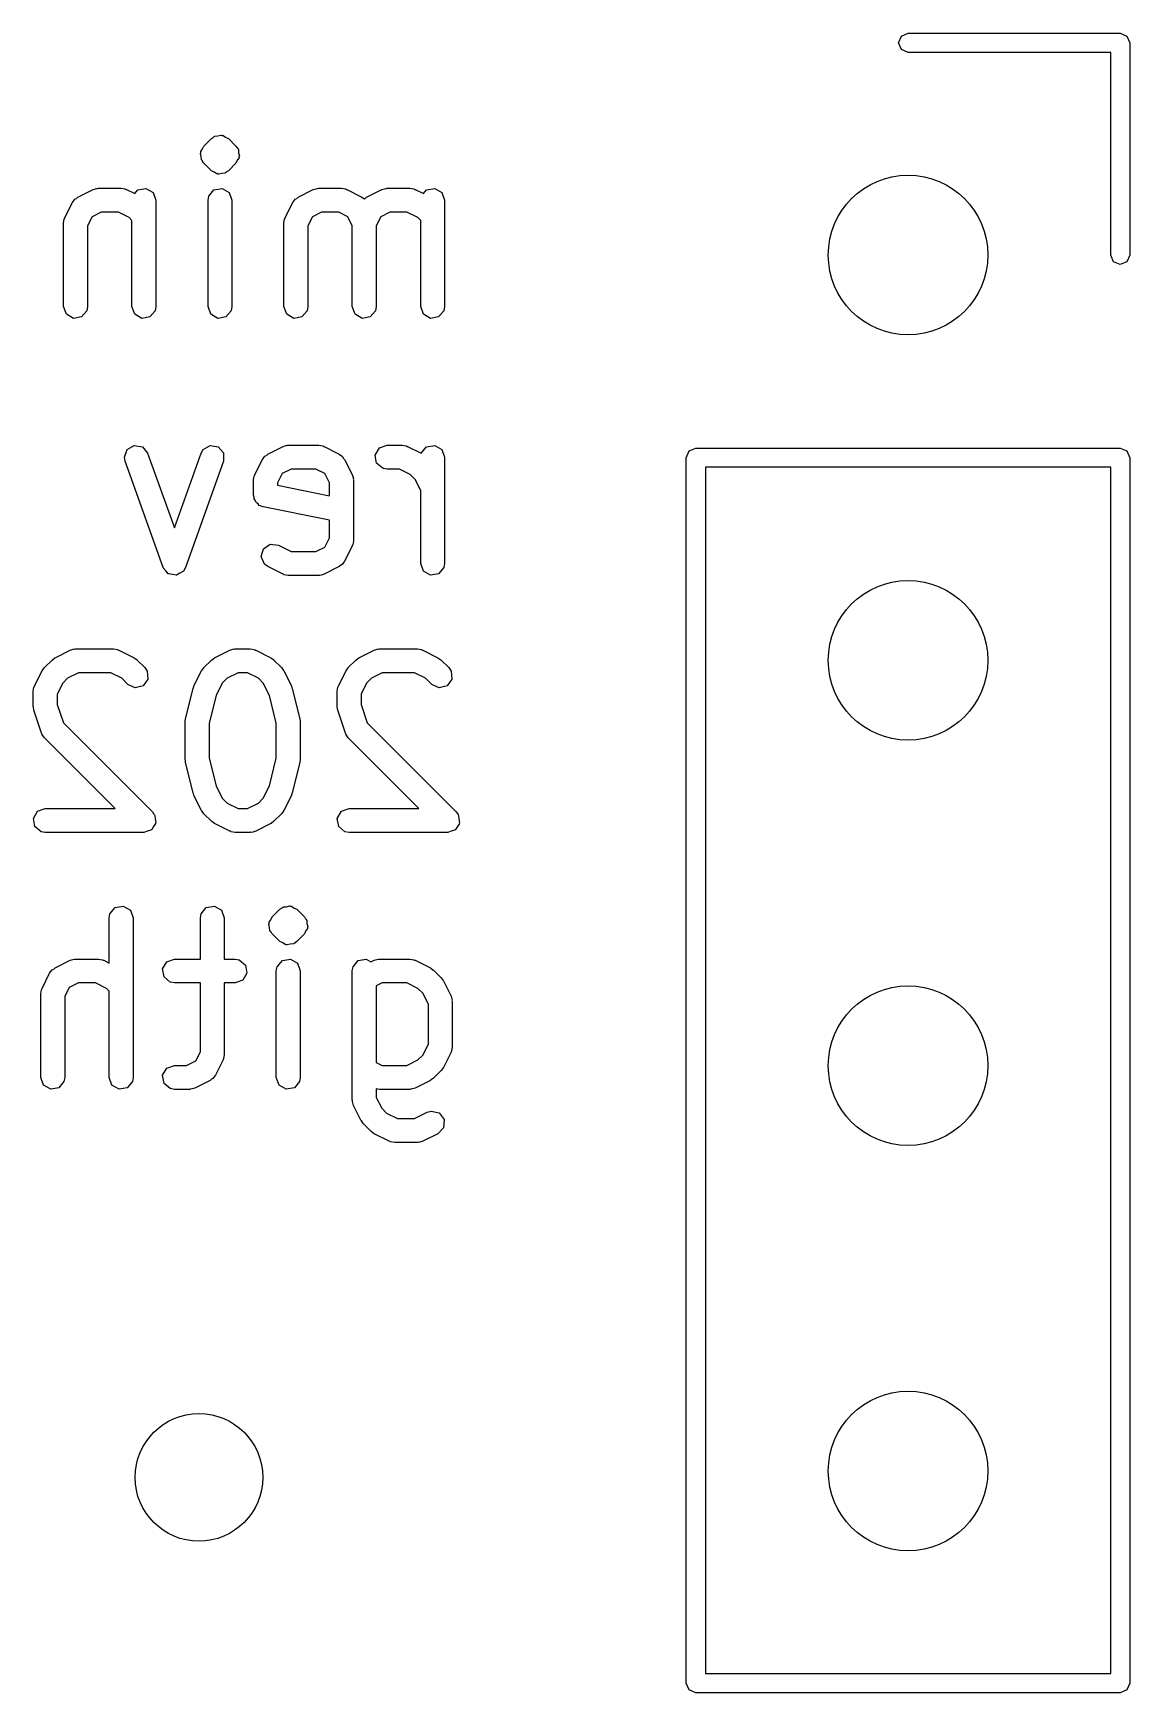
# Model space of a CAD drawing. Extents: x 121.2 to 177.3, y -123.3 to -74.8.
# Drawn here: x 170.41 to 177.28, y -85.21 to -74.81 of the extents above; entities that cross this region are included whole.
import ezdxf

# ---------------------------------------------------------------- set-up
doc = ezdxf.new("R2010")
doc.units = 0
doc.layers.add('BLACK', color=7, linetype='CONTINUOUS')

msp = doc.modelspace()

# ---------------------------------------------------------------- linework, layer by layer
at = {"layer": 'BLACK', "linetype": 'CONTINUOUS'}
for p, q in [((175.835, -74.87), (175.853, -74.8276)), ((175.853, -74.9124), (175.835, -74.87)), ((175.853, -74.8276), (175.895, -74.81)), ((175.895, -74.81), (177.225, -74.81)), ((177.225, -74.81), (177.267, -74.8276)), ((177.267, -74.8276), (177.285, -74.87)), ((177.285, -74.87), (177.285, -76.2)), ((175.895, -74.93), (175.853, -74.9124)), ((177.165, -74.93), (175.895, -74.93)), ((177.165, -76.2), (177.165, -74.93)), ((171.481, -75.518), (171.529, -75.4703)), ((171.529, -75.4703), (171.537, -75.4647)), ((171.537, -75.4647), (171.539, -75.4619)), ((171.539, -75.4619), (171.542, -75.4611)), ((171.542, -75.461), (171.544, -75.4584)), ((171.542, -75.4611), (171.542, -75.461)), ((171.544, -75.4584), (171.546, -75.4581)), ((171.546, -75.4581), (171.55, -75.4554)), ((171.55, -75.4554), (171.569, -75.4537)), ((171.569, -75.4537), (171.588, -75.4487)), ((171.588, -75.4487), (171.591, -75.4501)), ((171.591, -75.4501), (171.595, -75.4495)), ((171.595, -75.4495), (171.598, -75.4512)), ((171.598, -75.4512), (171.601, -75.4509)), ((171.601, -75.4509), (171.617, -75.4621)), ((171.617, -75.4621), (171.635, -75.4703)), ((171.635, -75.4703), (171.682, -75.518)), ((171.459, -75.5645), (171.462, -75.5583)), ((171.464, -75.5833), (171.459, -75.5645)), ((171.462, -75.5516), (171.473, -75.5356)), ((171.462, -75.5583), (171.462, -75.5516)), ((171.466, -75.6027), (171.464, -75.5833)), ((171.472, -75.6108), (171.466, -75.6027)), ((171.473, -75.5356), (171.481, -75.518)), ((171.682, -75.518), (171.688, -75.5261)), ((171.69, -75.6064), (171.682, -75.624)), ((171.688, -75.5261), (171.691, -75.528)), ((171.702, -75.5904), (171.69, -75.6064)), ((171.691, -75.528), (171.691, -75.5312)), ((171.691, -75.5312), (171.697, -75.5393)), ((171.697, -75.5393), (171.699, -75.5587)), ((171.699, -75.5587), (171.704, -75.5775)), ((171.704, -75.5775), (171.701, -75.5837)), ((171.701, -75.5837), (171.702, -75.5904)), ((171.473, -75.614), (171.472, -75.6108)), ((171.475, -75.6159), (171.473, -75.614)), ((171.481, -75.624), (171.475, -75.6159)), ((171.529, -75.6717), (171.481, -75.624)), ((171.546, -75.6799), (171.529, -75.6717)), ((171.562, -75.6911), (171.546, -75.6799)), ((171.566, -75.6908), (171.562, -75.6911)), ((171.569, -75.6925), (171.566, -75.6908)), ((171.572, -75.6919), (171.569, -75.6925)), ((171.575, -75.6933), (171.572, -75.6919)), ((171.594, -75.6883), (171.575, -75.6933)), ((171.613, -75.6866), (171.594, -75.6883)), ((171.617, -75.6839), (171.613, -75.6866)), ((171.619, -75.6836), (171.617, -75.6839)), ((171.621, -75.681), (171.619, -75.6836)), ((171.625, -75.6801), (171.621, -75.6809)), ((171.621, -75.6809), (171.621, -75.681)), ((171.627, -75.6773), (171.625, -75.6801)), ((171.635, -75.6717), (171.627, -75.6773)), ((171.682, -75.624), (171.635, -75.6717)), ((170.691, -75.8373), (170.786, -75.7896)), ((170.786, -75.7896), (170.811, -75.7822)), ((170.811, -75.7822), (170.815, -75.7832)), ((170.815, -75.7832), (170.82, -75.7817)), ((170.82, -75.7817), (170.963, -75.7817)), ((170.963, -75.7817), (170.988, -75.7862)), ((170.988, -75.7862), (170.992, -75.7891)), ((170.992, -75.7891), (170.996, -75.7896)), ((170.996, -75.7896), (171.048, -75.8156)), ((171.048, -75.8156), (171.068, -75.7918)), ((171.068, -75.7918), (171.118, -75.7829)), ((171.118, -75.7829), (171.163, -75.8085)), ((171.163, -75.8085), (171.18, -75.8567)), ((171.511, -75.8311), (171.544, -75.7918)), ((171.544, -75.7918), (171.595, -75.7829)), ((171.595, -75.7829), (171.639, -75.8085)), ((171.639, -75.8085), (171.657, -75.8567)), ((172.072, -75.8373), (172.167, -75.7896)), ((172.167, -75.7896), (172.192, -75.7822)), ((172.192, -75.7822), (172.196, -75.7832)), ((172.196, -75.7832), (172.201, -75.7817)), ((172.201, -75.7817), (172.343, -75.7817)), ((172.343, -75.7817), (172.369, -75.7862)), ((172.369, -75.7862), (172.373, -75.7891)), ((172.373, -75.7891), (172.377, -75.7896)), ((172.377, -75.7896), (172.472, -75.8373)), ((172.5, -75.8373), (172.596, -75.7896)), ((172.596, -75.7896), (172.621, -75.7822)), ((172.621, -75.7822), (172.625, -75.7832)), ((172.625, -75.7832), (172.629, -75.7817)), ((172.629, -75.7817), (172.772, -75.7817)), ((172.772, -75.7817), (172.798, -75.7862)), ((172.798, -75.7862), (172.801, -75.7891)), ((172.801, -75.7891), (172.806, -75.7896)), ((172.806, -75.7896), (172.857, -75.8156)), ((172.857, -75.8156), (172.877, -75.7918)), ((172.877, -75.7918), (172.928, -75.7829)), ((172.928, -75.7829), (172.972, -75.8085)), ((172.972, -75.8085), (172.99, -75.8567)), ((170.61, -75.966), (170.657, -75.8708)), ((170.657, -75.8708), (170.673, -75.8499)), ((170.673, -75.8499), (170.683, -75.8454)), ((170.683, -75.8454), (170.691, -75.8373)), ((171.18, -75.8567), (171.18, -76.5234)), ((171.507, -75.8567), (171.511, -75.8311)), ((171.507, -76.5234), (171.507, -75.8567)), ((171.657, -75.8567), (171.657, -76.5234)), ((171.991, -75.966), (172.038, -75.8708)), ((172.038, -75.8708), (172.054, -75.8499)), ((172.054, -75.8499), (172.064, -75.8454)), ((172.064, -75.8454), (172.072, -75.8373)), ((172.472, -75.8373), (172.487, -75.848)), ((172.487, -75.848), (172.493, -75.8454)), ((172.493, -75.8454), (172.5, -75.8373)), ((172.99, -75.8567), (172.99, -76.5234)), ((170.602, -75.9996), (170.606, -75.9739)), ((170.602, -76.5234), (170.602, -75.9996)), ((170.606, -75.9739), (170.609, -75.9705)), ((170.609, -75.9705), (170.61, -75.966)), ((170.78, -75.9602), (170.752, -76.0173)), ((170.752, -76.0173), (170.752, -76.5234)), ((170.837, -75.9317), (170.78, -75.9602)), ((170.945, -75.9317), (170.837, -75.9317)), ((171.013, -75.966), (170.945, -75.9317)), ((171.03, -75.983), (171.013, -75.966)), ((171.03, -76.5234), (171.03, -75.983)), ((171.983, -75.9996), (171.987, -75.9739)), ((171.983, -76.5234), (171.983, -75.9996)), ((171.987, -75.9739), (171.99, -75.9705)), ((171.99, -75.9705), (171.991, -75.966)), ((172.161, -75.9602), (172.133, -76.0173)), ((172.133, -76.0173), (172.133, -76.5234)), ((172.218, -75.9317), (172.161, -75.9602)), ((172.326, -75.9317), (172.218, -75.9317)), ((172.383, -75.9602), (172.326, -75.9317)), ((172.411, -76.0173), (172.383, -75.9602)), ((172.411, -76.5234), (172.411, -76.0173)), ((172.59, -75.9602), (172.561, -76.0173)), ((172.561, -76.0173), (172.561, -76.5234)), ((172.647, -75.9317), (172.59, -75.9602)), ((172.754, -75.9317), (172.647, -75.9317)), ((172.823, -75.966), (172.754, -75.9317)), ((172.84, -75.983), (172.823, -75.966)), ((172.84, -76.5234), (172.84, -75.983)), ((177.183, -76.2424), (177.165, -76.2)), ((177.285, -76.2), (177.267, -76.2424)), ((177.225, -76.26), (177.183, -76.2424)), ((177.267, -76.2424), (177.225, -76.26)), ((170.619, -76.5716), (170.602, -76.5234)), ((170.752, -76.5234), (170.747, -76.549)), ((171.048, -76.5716), (171.03, -76.5234)), ((171.18, -76.5234), (171.176, -76.549)), ((171.524, -76.5716), (171.507, -76.5234)), ((171.657, -76.5234), (171.652, -76.549)), ((172, -76.5716), (171.983, -76.5234)), ((172.133, -76.5234), (172.128, -76.549)), ((172.429, -76.5716), (172.411, -76.5234)), ((172.561, -76.5234), (172.557, -76.549)), ((172.857, -76.5716), (172.84, -76.5234)), ((172.99, -76.5234), (172.985, -76.549)), ((170.664, -76.5972), (170.619, -76.5716)), ((170.714, -76.5883), (170.664, -76.5972)), ((170.747, -76.549), (170.714, -76.5883)), ((171.092, -76.5972), (171.048, -76.5716)), ((171.143, -76.5883), (171.092, -76.5972)), ((171.176, -76.549), (171.143, -76.5883)), ((171.569, -76.5972), (171.524, -76.5716)), ((171.619, -76.5883), (171.569, -76.5972)), ((171.652, -76.549), (171.619, -76.5883)), ((172.045, -76.5972), (172, -76.5716)), ((172.095, -76.5883), (172.045, -76.5972)), ((172.128, -76.549), (172.095, -76.5883)), ((172.473, -76.5972), (172.429, -76.5716)), ((172.524, -76.5883), (172.473, -76.5972)), ((172.557, -76.549), (172.524, -76.5883)), ((172.902, -76.5972), (172.857, -76.5716)), ((172.952, -76.5883), (172.902, -76.5972)), ((172.985, -76.549), (172.952, -76.5883)), ((170.983, -77.4663), (171.001, -77.4182)), ((170.987, -77.4919), (170.983, -77.4663)), ((171.001, -77.4182), (171.045, -77.3928)), ((171.045, -77.3928), (171.096, -77.402)), ((171.096, -77.402), (171.128, -77.4415)), ((171.128, -77.4415), (171.296, -77.9104)), ((171.296, -77.9104), (171.463, -77.4415)), ((171.463, -77.4415), (171.476, -77.4189)), ((171.476, -77.4189), (171.52, -77.3929)), ((171.52, -77.3929), (171.571, -77.4015)), ((171.571, -77.4015), (171.604, -77.4406)), ((171.604, -77.4406), (171.605, -77.4919)), ((171.848, -77.4808), (171.863, -77.4599)), ((171.863, -77.4599), (171.874, -77.4554)), ((171.874, -77.4554), (171.881, -77.4473)), ((171.881, -77.4473), (171.977, -77.3996)), ((171.977, -77.3996), (172.002, -77.3922)), ((172.002, -77.3922), (172.006, -77.3932)), ((172.006, -77.3932), (172.01, -77.3917)), ((172.01, -77.3917), (172.201, -77.3917)), ((172.201, -77.3917), (172.226, -77.3962)), ((172.226, -77.3962), (172.23, -77.3991)), ((172.23, -77.3991), (172.234, -77.3996)), ((172.234, -77.3996), (172.329, -77.4473)), ((172.329, -77.4473), (172.35, -77.4628)), ((172.35, -77.4628), (172.355, -77.4731)), ((172.355, -77.4731), (172.363, -77.4808)), ((172.555, -77.4537), (172.581, -77.4093)), ((172.564, -77.5042), (172.555, -77.4537)), ((172.581, -77.4093), (172.629, -77.3917)), ((172.629, -77.3917), (172.724, -77.3917)), ((172.724, -77.3917), (172.75, -77.3962)), ((172.75, -77.3962), (172.754, -77.3991)), ((172.754, -77.3991), (172.758, -77.3996)), ((172.758, -77.3996), (172.844, -77.4427)), ((172.844, -77.4411), (172.877, -77.4018)), ((172.844, -77.4427), (172.844, -77.4411)), ((172.877, -77.4018), (172.928, -77.3929)), ((172.928, -77.3929), (172.972, -77.4185)), ((172.972, -77.4185), (172.99, -77.4667)), ((172.99, -77.4667), (172.99, -78.1334)), ((174.505, -77.47), (174.523, -77.4276)), ((174.505, -85.15), (174.505, -77.47)), ((174.523, -77.4276), (174.565, -77.41)), ((174.565, -77.41), (177.225, -77.41)), ((177.225, -77.41), (177.267, -77.4276)), ((177.267, -77.4276), (177.285, -77.47)), ((177.285, -77.47), (177.285, -85.15)), ((171.225, -78.1586), (170.987, -77.4919)), ((171.605, -77.4919), (171.366, -78.1586)), ((171.792, -77.6096), (171.797, -77.5839)), ((171.797, -77.5839), (171.8, -77.5805)), ((171.8, -77.576), (171.848, -77.4808)), ((171.8, -77.5805), (171.8, -77.576)), ((171.971, -77.5702), (171.942, -77.6273)), ((172.028, -77.5417), (171.971, -77.5702)), ((172.183, -77.5417), (172.028, -77.5417)), ((172.24, -77.5702), (172.183, -77.5417)), ((172.268, -77.6273), (172.24, -77.5702)), ((172.363, -77.4808), (172.411, -77.576)), ((172.411, -77.576), (172.418, -77.601)), ((172.604, -77.5372), (172.564, -77.5042)), ((172.629, -77.5417), (172.604, -77.5372)), ((172.707, -77.5417), (172.629, -77.5417)), ((172.775, -77.576), (172.707, -77.5417)), ((172.806, -77.6064), (172.775, -77.576)), ((174.625, -77.53), (174.625, -85.09)), ((177.165, -77.53), (174.625, -77.53)), ((177.165, -85.09), (177.165, -77.53)), ((171.792, -77.7048), (171.792, -77.6096)), ((171.942, -77.6273), (171.942, -77.6433)), ((171.942, -77.6433), (172.268, -77.7086)), ((172.268, -77.7086), (172.268, -77.6273)), ((172.418, -77.601), (172.417, -77.6054)), ((172.417, -77.6054), (172.418, -77.6096)), ((172.418, -77.6096), (172.418, -77.9905)), ((172.84, -77.6749), (172.806, -77.6064)), ((172.84, -78.1334), (172.84, -77.6749)), ((171.797, -77.7165), (171.792, -77.7048)), ((171.796, -77.7288), (171.797, -77.7165)), ((171.805, -77.7398), (171.796, -77.7288)), ((171.81, -77.753), (171.805, -77.7398)), ((171.821, -77.7592), (171.81, -77.753)), ((171.828, -77.7689), (171.821, -77.7592)), ((171.853, -77.7784), (171.828, -77.7689)), ((172.268, -77.8615), (171.853, -77.7784)), ((172.268, -77.9728), (172.268, -77.8615)), ((172.24, -78.0299), (172.268, -77.9728)), ((172.418, -77.9905), (172.414, -78.0162)), ((171.84, -78.0903), (171.855, -78.0411)), ((171.86, -78.1373), (171.84, -78.0903)), ((171.855, -78.0411), (171.897, -78.0128)), ((171.897, -78.0128), (171.948, -78.0187)), ((171.948, -78.0187), (172.028, -78.0584)), ((172.028, -78.0584), (172.183, -78.0584)), ((172.183, -78.0584), (172.24, -78.0299)), ((172.411, -78.0241), (172.363, -78.1193)), ((172.414, -78.0162), (172.411, -78.0196)), ((172.411, -78.0196), (172.411, -78.0241)), ((171.226, -78.159), (171.225, -78.1586)), ((171.226, -78.1595), (171.226, -78.159)), ((171.242, -78.1787), (171.226, -78.1595)), ((171.258, -78.1981), (171.242, -78.1787)), ((171.258, -78.1982), (171.258, -78.1981)), ((171.259, -78.1986), (171.258, -78.1982)), ((171.284, -78.2028), (171.259, -78.1986)), ((171.308, -78.2073), (171.284, -78.2028)), ((171.309, -78.2071), (171.308, -78.2073)), ((171.331, -78.1944), (171.309, -78.2072)), ((171.309, -78.2072), (171.309, -78.2071)), ((171.353, -78.1819), (171.331, -78.1944)), ((171.354, -78.1812), (171.353, -78.1815)), ((171.353, -78.1815), (171.353, -78.1819)), ((171.366, -78.1586), (171.354, -78.1812)), ((171.881, -78.1528), (171.86, -78.1373)), ((171.977, -78.2005), (171.881, -78.1528)), ((171.981, -78.201), (171.977, -78.2005)), ((171.984, -78.2039), (171.981, -78.201)), ((172.01, -78.2084), (171.984, -78.2039)), ((172.205, -78.2068), (172.201, -78.2084)), ((172.209, -78.2079), (172.205, -78.2068)), ((172.234, -78.2005), (172.209, -78.2079)), ((172.329, -78.1528), (172.234, -78.2005)), ((172.337, -78.1447), (172.329, -78.1528)), ((172.347, -78.1402), (172.337, -78.1447)), ((172.363, -78.1193), (172.347, -78.1402)), ((172.857, -78.1816), (172.84, -78.1334)), ((172.902, -78.2072), (172.857, -78.1816)), ((172.952, -78.1983), (172.902, -78.2072)), ((172.985, -78.159), (172.952, -78.1983)), ((172.99, -78.1334), (172.985, -78.159)), ((172.201, -78.2084), (172.01, -78.2084)), ((170.529, -78.738), (170.547, -78.7251)), ((170.547, -78.7251), (170.548, -78.7239)), ((170.548, -78.7239), (170.643, -78.6763)), ((170.643, -78.6763), (170.668, -78.6689)), ((170.668, -78.6689), (170.673, -78.6699)), ((170.673, -78.6699), (170.677, -78.6684)), ((170.677, -78.6684), (170.915, -78.6684)), ((170.915, -78.6684), (170.941, -78.6729)), ((170.941, -78.6729), (170.944, -78.6758)), ((170.944, -78.6758), (170.948, -78.6763)), ((170.948, -78.6763), (171.044, -78.7239)), ((171.044, -78.7239), (171.062, -78.7373)), ((171.529, -78.738), (171.547, -78.7251)), ((171.547, -78.7251), (171.548, -78.7239)), ((171.548, -78.7239), (171.643, -78.6763)), ((171.643, -78.6763), (171.668, -78.6689)), ((171.668, -78.6689), (171.673, -78.6699)), ((171.673, -78.6699), (171.677, -78.6684)), ((171.677, -78.6684), (171.772, -78.6684)), ((171.772, -78.6684), (171.798, -78.6729)), ((171.798, -78.6729), (171.801, -78.6758)), ((171.801, -78.6758), (171.806, -78.6763)), ((171.806, -78.6763), (171.901, -78.7239)), ((171.901, -78.7239), (171.919, -78.7373)), ((172.433, -78.738), (172.452, -78.7251)), ((172.452, -78.7251), (172.453, -78.7239)), ((172.453, -78.7239), (172.548, -78.6763)), ((172.548, -78.6763), (172.573, -78.6689)), ((172.573, -78.6689), (172.577, -78.6699)), ((172.577, -78.6699), (172.582, -78.6684)), ((172.582, -78.6684), (172.82, -78.6684)), ((172.82, -78.6684), (172.845, -78.6729)), ((172.845, -78.6729), (172.849, -78.6758)), ((172.849, -78.6758), (172.853, -78.6763)), ((172.853, -78.6763), (172.948, -78.7239)), ((172.948, -78.7239), (172.966, -78.7373)), ((170.419, -78.9003), (170.467, -78.8051)), ((170.467, -78.8051), (170.48, -78.7871)), ((170.48, -78.7871), (170.481, -78.7856)), ((170.481, -78.7856), (170.529, -78.738)), ((170.695, -78.8184), (170.626, -78.8526)), ((170.897, -78.8184), (170.695, -78.8184)), ((170.966, -78.8526), (170.897, -78.8184)), ((171.062, -78.7373), (171.063, -78.738)), ((171.063, -78.738), (171.111, -78.7856)), ((171.111, -78.7856), (171.126, -78.8069)), ((171.126, -78.8069), (171.13, -78.858)), ((171.419, -78.9003), (171.467, -78.8051)), ((171.467, -78.8051), (171.48, -78.7871)), ((171.48, -78.7871), (171.481, -78.7856)), ((171.481, -78.7856), (171.529, -78.738)), ((171.695, -78.8184), (171.626, -78.8526)), ((171.754, -78.8184), (171.695, -78.8184)), ((171.823, -78.8526), (171.754, -78.8184)), ((171.919, -78.7373), (171.92, -78.738)), ((171.92, -78.738), (171.968, -78.7856)), ((171.968, -78.7856), (171.981, -78.804)), ((171.981, -78.804), (171.982, -78.8051)), ((171.982, -78.8051), (172.03, -78.9003)), ((172.324, -78.9003), (172.372, -78.8051)), ((172.372, -78.8051), (172.385, -78.7871)), ((172.385, -78.7871), (172.386, -78.7856)), ((172.386, -78.7856), (172.433, -78.738)), ((172.599, -78.8184), (172.531, -78.8526)), ((172.802, -78.8184), (172.599, -78.8184)), ((172.87, -78.8526), (172.802, -78.8184)), ((172.966, -78.7373), (172.968, -78.738)), ((172.968, -78.738), (173.016, -78.7856)), ((173.016, -78.7856), (173.03, -78.8069)), ((173.03, -78.8069), (173.035, -78.858)), ((170.411, -78.9339), (170.416, -78.9082)), ((170.411, -79.0291), (170.411, -78.9339)), ((170.416, -78.9082), (170.419, -78.9048)), ((170.419, -78.9048), (170.419, -78.9003)), ((170.596, -78.883), (170.561, -78.9516)), ((170.626, -78.8526), (170.596, -78.883)), ((171.005, -78.8917), (170.966, -78.8526)), ((171.051, -78.9133), (171.005, -78.8917)), ((171.101, -78.9001), (171.051, -78.9133)), ((171.13, -78.858), (171.101, -78.9001)), ((171.366, -79.1061), (171.414, -78.9157)), ((171.414, -78.9157), (171.419, -78.9038)), ((171.419, -78.9038), (171.419, -78.9003)), ((171.596, -78.883), (171.557, -78.96)), ((171.626, -78.8526), (171.596, -78.883)), ((171.853, -78.883), (171.823, -78.8526)), ((171.892, -78.96), (171.853, -78.883)), ((172.03, -78.9003), (172.033, -78.9127)), ((172.033, -78.9127), (172.035, -78.9157)), ((172.035, -78.9157), (172.083, -79.1061)), ((172.316, -78.9339), (172.321, -78.9082)), ((172.316, -79.0291), (172.316, -78.9339)), ((172.321, -78.9082), (172.323, -78.9048)), ((172.323, -78.9048), (172.324, -78.9003)), ((172.5, -78.883), (172.466, -78.9516)), ((172.531, -78.8526), (172.5, -78.883)), ((172.909, -78.8917), (172.87, -78.8526)), ((172.956, -78.9133), (172.909, -78.8917)), ((173.006, -78.9001), (172.956, -78.9133)), ((173.035, -78.858), (173.006, -78.9001)), ((170.412, -79.0306), (170.411, -79.0291)), ((170.415, -79.0528), (170.412, -79.0306)), ((170.561, -78.9516), (170.561, -79.0169)), ((170.561, -79.0169), (170.6, -79.1314)), ((171.557, -78.96), (171.514, -79.1336)), ((171.935, -79.1336), (171.892, -78.96)), ((172.317, -79.0306), (172.316, -79.0291)), ((172.32, -79.0528), (172.317, -79.0306)), ((172.466, -78.9516), (172.466, -79.0169)), ((172.466, -79.0169), (172.504, -79.1314)), ((170.463, -79.1957), (170.415, -79.0528)), ((170.6, -79.1314), (171.158, -79.6903)), ((171.364, -79.1243), (171.366, -79.1096)), ((171.364, -79.3624), (171.364, -79.1243)), ((171.366, -79.1096), (171.366, -79.1061)), ((171.514, -79.1336), (171.514, -79.3532)), ((171.935, -79.3532), (171.935, -79.1336)), ((172.083, -79.1061), (172.084, -79.1211)), ((172.084, -79.1211), (172.085, -79.1243)), ((172.085, -79.1243), (172.085, -79.3624)), ((172.368, -79.1957), (172.32, -79.0528)), ((172.504, -79.1314), (173.063, -79.6903)), ((170.466, -79.1992), (170.463, -79.1957)), ((170.466, -79.2036), (170.466, -79.1992)), ((170.481, -79.225), (170.466, -79.2036)), ((170.924, -79.6684), (170.481, -79.225)), ((172.37, -79.1992), (172.368, -79.1957)), ((172.371, -79.2036), (172.37, -79.1992)), ((172.386, -79.225), (172.371, -79.2036)), ((172.829, -79.6684), (172.386, -79.225)), ((171.365, -79.3657), (171.364, -79.3624)), ((171.366, -79.3806), (171.365, -79.3657)), ((171.414, -79.5711), (171.366, -79.3806)), ((171.514, -79.3532), (171.557, -79.5267)), ((171.892, -79.5267), (171.935, -79.3532)), ((172.083, -79.3806), (172.035, -79.5711)), ((172.085, -79.3624), (172.083, -79.3772)), ((172.083, -79.3772), (172.083, -79.3806)), ((171.557, -79.5267), (171.596, -79.6037)), ((171.853, -79.6037), (171.892, -79.5267)), ((171.416, -79.574), (171.414, -79.5711)), ((171.419, -79.5864), (171.416, -79.574)), ((171.467, -79.6817), (171.419, -79.5864)), ((171.596, -79.6037), (171.626, -79.6341)), ((171.626, -79.6341), (171.695, -79.6684)), ((171.754, -79.6684), (171.823, -79.6341)), ((171.823, -79.6341), (171.853, -79.6037)), ((172.03, -79.5864), (171.982, -79.6817)), ((172.035, -79.5711), (172.03, -79.5829)), ((172.03, -79.5829), (172.03, -79.5864)), ((170.412, -79.7304), (170.438, -79.6859)), ((170.421, -79.7809), (170.412, -79.7304)), ((170.438, -79.6859), (170.486, -79.6684)), ((170.486, -79.6684), (170.924, -79.6684)), ((171.158, -79.6903), (171.168, -79.7038)), ((171.178, -79.7628), (171.165, -79.7813)), ((171.168, -79.7038), (171.17, -79.7059)), ((171.17, -79.7059), (171.171, -79.7079)), ((171.171, -79.7079), (171.173, -79.7117)), ((171.173, -79.7117), (171.175, -79.7342)), ((171.175, -79.7342), (171.179, -79.7564)), ((171.179, -79.7564), (171.178, -79.7594)), ((171.178, -79.7594), (171.178, -79.7628)), ((171.468, -79.6828), (171.467, -79.6817)), ((171.481, -79.7012), (171.468, -79.6828)), ((171.529, -79.7488), (171.481, -79.7012)), ((171.53, -79.7495), (171.529, -79.7488)), ((171.548, -79.7628), (171.53, -79.7495)), ((171.643, -79.8105), (171.548, -79.7628)), ((171.695, -79.6684), (171.754, -79.6684)), ((171.901, -79.7628), (171.806, -79.8105)), ((171.902, -79.7617), (171.901, -79.7628)), ((171.92, -79.7488), (171.902, -79.7617)), ((171.968, -79.7012), (171.92, -79.7488)), ((171.969, -79.6997), (171.968, -79.7012)), ((171.982, -79.6817), (171.969, -79.6997)), ((172.317, -79.7304), (172.343, -79.6859)), ((172.326, -79.7809), (172.317, -79.7304)), ((172.343, -79.6859), (172.391, -79.6684)), ((172.391, -79.6684), (172.829, -79.6684)), ((173.063, -79.6903), (173.073, -79.7038)), ((173.083, -79.7628), (173.07, -79.7813)), ((173.073, -79.7038), (173.075, -79.7059)), ((173.075, -79.7059), (173.075, -79.7079)), ((173.075, -79.7079), (173.078, -79.7117)), ((173.078, -79.7117), (173.08, -79.7342)), ((173.08, -79.7342), (173.084, -79.7564)), ((173.084, -79.7564), (173.082, -79.7594)), ((173.082, -79.7594), (173.083, -79.7628)), ((170.461, -79.8139), (170.421, -79.7809)), ((170.486, -79.8184), (170.461, -79.8139)), ((171.105, -79.8184), (170.486, -79.8184)), ((171.127, -79.8107), (171.105, -79.8184)), ((171.148, -79.8048), (171.127, -79.8107)), ((171.15, -79.802), (171.148, -79.8048)), ((171.154, -79.8008), (171.15, -79.802)), ((171.165, -79.7813), (171.154, -79.8008)), ((171.648, -79.811), (171.643, -79.8105)), ((171.651, -79.8139), (171.648, -79.811)), ((171.677, -79.8184), (171.651, -79.8139)), ((171.772, -79.8184), (171.677, -79.8184)), ((171.776, -79.8168), (171.772, -79.8184)), ((171.781, -79.8179), (171.776, -79.8168)), ((171.806, -79.8105), (171.781, -79.8179)), ((172.365, -79.8139), (172.326, -79.7809)), ((172.391, -79.8184), (172.365, -79.8139)), ((173.01, -79.8184), (172.391, -79.8184)), ((173.031, -79.8107), (173.01, -79.8184)), ((173.053, -79.8048), (173.031, -79.8107)), ((173.055, -79.802), (173.053, -79.8048)), ((173.058, -79.8008), (173.055, -79.802)), ((173.07, -79.7813), (173.058, -79.8008)), ((170.925, -80.2884), (170.976, -80.2795)), ((170.976, -80.2795), (171.02, -80.3052)), ((171.496, -80.2884), (171.547, -80.2795)), ((171.547, -80.2795), (171.591, -80.3052)), ((171.975, -80.2881), (171.978, -80.2854)), ((171.978, -80.2854), (171.998, -80.2837)), ((171.998, -80.2837), (172.017, -80.2787)), ((172.017, -80.2787), (172.02, -80.2801)), ((172.02, -80.2801), (172.023, -80.2795)), ((172.023, -80.2795), (172.026, -80.2812)), ((172.026, -80.2812), (172.03, -80.2809)), ((172.03, -80.2809), (172.046, -80.2921)), ((170.888, -80.3534), (170.892, -80.3277)), ((170.888, -80.6368), (170.888, -80.3534)), ((170.892, -80.3277), (170.925, -80.2884)), ((171.02, -80.3052), (171.038, -80.3534)), ((171.038, -80.3534), (171.038, -81.3534)), ((171.459, -80.3534), (171.463, -80.3277)), ((171.459, -80.6117), (171.459, -80.3534)), ((171.463, -80.3277), (171.496, -80.2884)), ((171.591, -80.3052), (171.609, -80.3534)), ((171.609, -80.3534), (171.609, -80.6117)), ((171.888, -80.3945), (171.891, -80.3883)), ((171.89, -80.3816), (171.901, -80.3656)), ((171.891, -80.3883), (171.89, -80.3816)), ((171.901, -80.3656), (171.909, -80.348)), ((171.909, -80.348), (171.957, -80.3003)), ((171.957, -80.3003), (171.965, -80.2947)), ((171.965, -80.2947), (171.967, -80.2919)), ((171.967, -80.2919), (171.97, -80.2911)), ((171.97, -80.2911), (171.971, -80.291)), ((171.971, -80.291), (171.973, -80.2884)), ((171.973, -80.2884), (171.975, -80.2881)), ((172.046, -80.2921), (172.063, -80.3003)), ((172.063, -80.3003), (172.111, -80.348)), ((172.111, -80.348), (172.116, -80.3561)), ((172.116, -80.3561), (172.119, -80.358)), ((172.119, -80.358), (172.12, -80.3612)), ((172.12, -80.3612), (172.126, -80.3693)), ((172.126, -80.3693), (172.127, -80.3887)), ((172.127, -80.3887), (172.132, -80.4075)), ((171.893, -80.4133), (171.888, -80.3945)), ((171.895, -80.4327), (171.893, -80.4133)), ((171.9, -80.4408), (171.895, -80.4327)), ((171.901, -80.444), (171.9, -80.4408)), ((171.904, -80.4459), (171.901, -80.444)), ((171.909, -80.454), (171.904, -80.4459)), ((171.957, -80.5017), (171.909, -80.454)), ((172.111, -80.454), (172.063, -80.5017)), ((172.119, -80.4364), (172.111, -80.454)), ((172.13, -80.4204), (172.119, -80.4364)), ((172.132, -80.4075), (172.13, -80.4137)), ((172.13, -80.4137), (172.13, -80.4204)), ((171.975, -80.5099), (171.957, -80.5017)), ((171.991, -80.5211), (171.975, -80.5099)), ((171.994, -80.5208), (171.991, -80.5211)), ((171.997, -80.5225), (171.994, -80.5208)), ((172, -80.5219), (171.997, -80.5225)), ((172.004, -80.5233), (172, -80.5219)), ((172.022, -80.5183), (172.004, -80.5233)), ((172.042, -80.5166), (172.022, -80.5183)), ((172.046, -80.5139), (172.042, -80.5166)), ((172.048, -80.5136), (172.046, -80.5139)), ((172.05, -80.511), (172.048, -80.5136)), ((172.053, -80.5101), (172.05, -80.5109)), ((172.05, -80.5109), (172.05, -80.511)), ((172.055, -80.5073), (172.053, -80.5101)), ((172.063, -80.5017), (172.055, -80.5073)), ((170.467, -80.796), (170.514, -80.7008)), ((170.514, -80.7008), (170.53, -80.6799)), ((170.53, -80.6799), (170.54, -80.6754)), ((170.54, -80.6754), (170.548, -80.6673)), ((170.548, -80.6673), (170.643, -80.6196)), ((170.643, -80.6196), (170.668, -80.6122)), ((170.668, -80.6122), (170.673, -80.6132)), ((170.673, -80.6132), (170.677, -80.6117)), ((170.677, -80.6117), (170.82, -80.6117)), ((170.82, -80.6117), (170.845, -80.6162)), ((170.845, -80.6162), (170.849, -80.6191)), ((170.849, -80.6191), (170.853, -80.6196)), ((170.853, -80.6196), (170.888, -80.6368)), ((171.222, -80.6737), (171.248, -80.6293)), ((171.231, -80.7242), (171.222, -80.6737)), ((171.248, -80.6293), (171.296, -80.6117)), ((171.296, -80.6117), (171.459, -80.6117)), ((171.609, -80.6117), (171.677, -80.6117)), ((171.677, -80.6117), (171.702, -80.6162)), ((171.702, -80.6162), (171.742, -80.6492)), ((171.751, -80.6997), (171.725, -80.7442)), ((171.742, -80.6492), (171.751, -80.6997)), ((171.935, -80.6867), (171.94, -80.6611)), ((171.935, -81.3534), (171.935, -80.6867)), ((171.94, -80.6611), (171.973, -80.6218)), ((171.973, -80.6218), (172.023, -80.6129)), ((172.023, -80.6129), (172.068, -80.6385)), ((172.068, -80.6385), (172.085, -80.6867)), ((172.085, -80.6867), (172.085, -81.3534)), ((172.411, -80.6867), (172.416, -80.6611)), ((172.411, -81.4962), (172.411, -80.6867)), ((172.416, -80.6611), (172.449, -80.6218)), ((172.449, -80.6218), (172.499, -80.6129)), ((172.499, -80.6129), (172.528, -80.6295)), ((172.528, -80.6295), (172.548, -80.6196)), ((172.548, -80.6196), (172.573, -80.6122)), ((172.573, -80.6122), (172.577, -80.6132)), ((172.577, -80.6132), (172.582, -80.6117)), ((172.582, -80.6117), (172.772, -80.6117)), ((172.772, -80.6117), (172.798, -80.6162)), ((172.798, -80.6162), (172.801, -80.6191)), ((172.801, -80.6191), (172.806, -80.6196)), ((172.806, -80.6196), (172.901, -80.6673)), ((172.901, -80.6673), (172.919, -80.6806)), ((172.919, -80.6806), (172.92, -80.6813)), ((172.92, -80.6813), (172.968, -80.7289)), ((170.459, -80.8296), (170.463, -80.8039)), ((170.463, -80.8039), (170.466, -80.8005)), ((170.466, -80.8005), (170.467, -80.796)), ((170.637, -80.7902), (170.609, -80.8473)), ((170.695, -80.7617), (170.637, -80.7902)), ((170.802, -80.7617), (170.695, -80.7617)), ((170.87, -80.796), (170.802, -80.7617)), ((170.888, -80.813), (170.87, -80.796)), ((171.27, -80.7572), (171.231, -80.7242)), ((171.296, -80.7617), (171.27, -80.7572)), ((171.459, -80.7617), (171.296, -80.7617)), ((171.459, -81.1928), (171.459, -80.7617)), ((171.677, -80.7617), (171.609, -80.7617)), ((171.609, -80.7617), (171.609, -81.2105)), ((171.725, -80.7442), (171.677, -80.7617)), ((172.599, -80.7617), (172.561, -80.7807)), ((172.561, -80.7807), (172.561, -81.2594)), ((172.754, -80.7617), (172.599, -80.7617)), ((172.823, -80.796), (172.754, -80.7617)), ((172.853, -80.8264), (172.823, -80.796)), ((172.968, -80.7289), (172.981, -80.7473)), ((172.981, -80.7473), (172.982, -80.7484)), ((172.982, -80.7484), (173.03, -80.8436)), ((170.459, -81.3534), (170.459, -80.8296)), ((170.609, -80.8473), (170.609, -81.3534)), ((170.888, -81.3534), (170.888, -80.813)), ((172.888, -80.8949), (172.853, -80.8264)), ((172.888, -81.1452), (172.888, -80.8949)), ((173.03, -80.8436), (173.037, -80.8686)), ((173.037, -80.8686), (173.036, -80.873)), ((173.036, -80.873), (173.038, -80.8772)), ((173.038, -80.8772), (173.038, -81.1629)), ((171.43, -81.2499), (171.459, -81.1928)), ((171.609, -81.2105), (171.604, -81.2362)), ((172.823, -81.2441), (172.853, -81.2137)), ((172.853, -81.2137), (172.888, -81.1452)), ((173.03, -81.1964), (172.982, -81.2917)), ((173.033, -81.1886), (173.03, -81.192)), ((173.03, -81.192), (173.03, -81.1964)), ((173.038, -81.1629), (173.033, -81.1886)), ((171.222, -81.3404), (171.248, -81.2959)), ((171.248, -81.2959), (171.296, -81.2784)), ((171.296, -81.2784), (171.373, -81.2784)), ((171.373, -81.2784), (171.43, -81.2499)), ((171.601, -81.2441), (171.553, -81.3393)), ((171.602, -81.2396), (171.601, -81.2441)), ((171.604, -81.2362), (171.602, -81.2396)), ((172.561, -81.2594), (172.599, -81.2784)), ((172.599, -81.2784), (172.754, -81.2784)), ((172.754, -81.2784), (172.823, -81.2441)), ((172.968, -81.3112), (172.92, -81.3588)), ((172.969, -81.3097), (172.968, -81.3112)), ((172.982, -81.2917), (172.969, -81.3097)), ((170.476, -81.4016), (170.459, -81.3534)), ((170.521, -81.4272), (170.476, -81.4016)), ((170.571, -81.4183), (170.521, -81.4272)), ((170.604, -81.379), (170.571, -81.4183)), ((170.609, -81.3534), (170.604, -81.379)), ((170.905, -81.4016), (170.888, -81.3534)), ((170.949, -81.4272), (170.905, -81.4016)), ((171, -81.4183), (170.949, -81.4272)), ((171.033, -81.379), (171, -81.4183)), ((171.038, -81.3534), (171.033, -81.379)), ((171.231, -81.3909), (171.222, -81.3404)), ((171.27, -81.4239), (171.231, -81.3909)), ((171.296, -81.4284), (171.27, -81.4239)), ((171.391, -81.4284), (171.296, -81.4284)), ((171.395, -81.4268), (171.391, -81.4284)), ((171.4, -81.4279), (171.395, -81.4268)), ((171.425, -81.4205), (171.4, -81.4279)), ((171.52, -81.3728), (171.425, -81.4205)), ((171.528, -81.3647), (171.52, -81.3728)), ((171.538, -81.3602), (171.528, -81.3647)), ((171.553, -81.3393), (171.538, -81.3602)), ((171.953, -81.4016), (171.935, -81.3534)), ((171.997, -81.4272), (171.953, -81.4016)), ((172.048, -81.4183), (171.997, -81.4272)), ((172.081, -81.379), (172.048, -81.4183)), ((172.085, -81.3534), (172.081, -81.379)), ((172.582, -81.4284), (172.561, -81.4248)), ((172.561, -81.4248), (172.561, -81.4785)), ((172.772, -81.4284), (172.582, -81.4284)), ((172.776, -81.4268), (172.772, -81.4284)), ((172.781, -81.4279), (172.776, -81.4268)), ((172.806, -81.4205), (172.781, -81.4279)), ((172.901, -81.3728), (172.806, -81.4205)), ((172.902, -81.3717), (172.901, -81.3728)), ((172.92, -81.3588), (172.902, -81.3717)), ((172.413, -81.5005), (172.411, -81.4962)), ((172.412, -81.5048), (172.413, -81.5005)), ((172.419, -81.5298), (172.412, -81.5048)), ((172.467, -81.625), (172.419, -81.5298)), ((172.561, -81.4785), (172.596, -81.547)), ((172.468, -81.6261), (172.467, -81.625)), ((172.481, -81.6445), (172.468, -81.6261)), ((172.596, -81.547), (172.626, -81.5775)), ((172.626, -81.5775), (172.695, -81.6117)), ((172.695, -81.6117), (172.802, -81.6117)), ((172.802, -81.6117), (172.881, -81.572)), ((172.881, -81.572), (172.906, -81.5646)), ((172.906, -81.5646), (172.956, -81.5765)), ((172.956, -81.5765), (172.987, -81.6177)), ((172.987, -81.6177), (172.984, -81.6689)), ((172.529, -81.6921), (172.481, -81.6445)), ((172.53, -81.6928), (172.529, -81.6921)), ((172.548, -81.7062), (172.53, -81.6928)), ((172.643, -81.7538), (172.548, -81.7062)), ((172.948, -81.7062), (172.853, -81.7538)), ((172.984, -81.6689), (172.948, -81.7062)), ((172.648, -81.7543), (172.643, -81.7538)), ((172.651, -81.7572), (172.648, -81.7543)), ((172.677, -81.7617), (172.651, -81.7572)), ((172.82, -81.7617), (172.677, -81.7617)), ((172.824, -81.7602), (172.82, -81.7617)), ((172.828, -81.7612), (172.824, -81.7602)), ((172.853, -81.7538), (172.828, -81.7612)), ((174.523, -85.1924), (174.505, -85.15)), ((174.625, -85.09), (177.165, -85.09)), ((177.285, -85.15), (177.267, -85.1924)), ((174.565, -85.21), (174.523, -85.1924)), ((177.225, -85.21), (174.565, -85.21)), ((177.267, -85.1924), (177.225, -85.21))]:
    msp.add_line(p, q, dxfattribs=at)
at = {"layer": 'BLACK'}
for centre, radius in [((175.895, -76.2), 0.5), ((175.895, -78.74), 0.5), ((175.895, -81.28), 0.5), ((175.895, -83.82), 0.5), ((171.45, -83.86), 0.4)]:
    msp.add_circle(centre, radius, dxfattribs=at)

doc.saveas('drawing.dxf')
